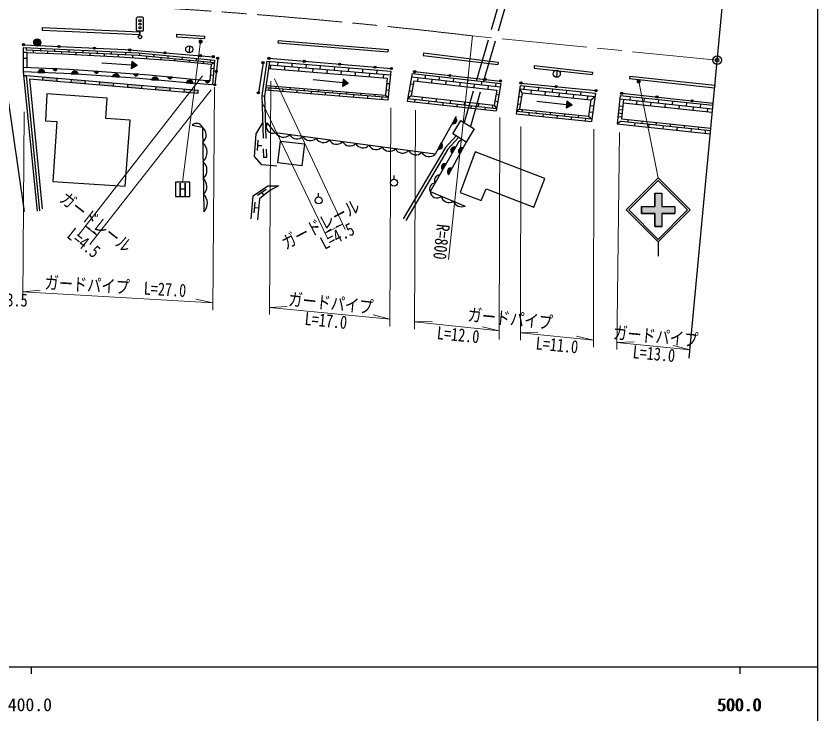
# Model space of a CAD drawing. Units: millimetres at full size, sheet at 1:1000; details may follow other scales. Extents: x 40000 to 680000, y 20000 to 380000.
# Drawn here: x 465888 to 579000, y 198357 to 296727 of the extents above; entities that cross this region are included whole.
import ezdxf
from ezdxf.enums import TextEntityAlignment as Align

# ---------------------------------------------------------------- set-up
doc = ezdxf.new("R2010")
doc.units = ezdxf.units.MM
doc.header["$LTSCALE"] = 1000
doc.header["$PDMODE"] = 32
doc.header["$PDSIZE"] = 500
doc.linetypes.add('CHAIN', pattern=[18.5, 12, -1.5, 3.5, -1.5])
doc.linetypes.add('DASHED', pattern=[7.5, 6, -1.5])
for name, color, linetype, lineweight in [('M-BGD', 7, 'Continuous', 25), ('M-BMK', 2, 'CHAIN', 13), ('M-BMK-OTRS', 5, 'Continuous', 25), ('M-BMK-SRVR', 3, 'Continuous', 25), ('M-STR-HTXT', 7, 'Continuous', 13), ('M-STR-STRC', 7, 'Continuous', 25), ('M-TTL-BAND', 7, 'Continuous', 25)]:
    doc.layers.add(name, color=color, linetype=linetype, lineweight=lineweight)
doc.layers.add('M-OTRS', color=6, linetype='Continuous')
doc.styles.add('ＭＳ ゴシック', font='')
doc.styles.get('ＭＳ ゴシック').set_extended_font_data('MS Gothic')

msp = doc.modelspace()

# ---------------------------------------------------------------- hatches: boundary and pattern name
at = {"layer": 'M-BGD'}
for points in [[(468897, 293500, -0.41421), (469376, 292980, -0.41421), (468855, 292501, -1)], [(466796, 292696, -0.41421), (466953, 292838, -0.41421), (467096, 292681, -1)], [(471790, 292453, -0.41421), (471947, 292595, -0.41421), (472090, 292438, -1)], [(476784, 292210, -0.41421), (476941, 292352, -0.41421), (477084, 292195, -1)], [(481777, 291952, -0.41421), (481939, 292089, -0.41421), (482076, 291928, -1)], [(486761, 291553, -0.41421), (486923, 291690, -0.41421), (487060, 291529, -1)], [(491745, 291153, -0.41421), (491907, 291291, -0.41421), (492044, 291130, -1)], [(493557, 291004, -0.41421), (493714, 291146, -0.41421), (493856, 290989, -1)], [(494180, 290789, -0.41421), (494337, 290932, -0.41421), (494479, 290774, -1)], [(501415, 290781, -0.41421), (501577, 290918, -0.41421), (501714, 290756, -1)], [(482145, 289303), (482975, 289751), (482208, 290301)], [(500575, 290160, -0.41421), (500732, 290302, -0.41421), (500875, 290145, -1)], [(506398, 290364, -0.41421), (506560, 290501, -0.41421), (506697, 290339, -1)], [(511380, 289947, -0.41421), (511542, 290084, -0.41421), (511679, 289922, -1)], [(516363, 289530, -0.41421), (516525, 289667, -0.41421), (516662, 289505, -1)], [(469959, 288747, 0.82183), (468969, 288791)], [(471084, 289332), (471709, 289301, -0.84072)], [(473676, 288579, -0.82183), (474665, 288521)], [(476915, 288970), (477539, 288926, -0.84072)], [(479482, 288186, -0.82183), (480470, 288119)], [(482490, 288580), (483114, 288536, -0.84072)], [(493982, 288914, -0.41421), (494139, 289057, -0.41421), (494281, 288900, -1)], [(518682, 289336, -0.41421), (518844, 289473, -0.41421), (518981, 289311, -1)], [(521957, 288905, -0.41421), (522122, 289038, -0.41421), (522255, 288873, -1)], [(526928, 288363, -0.41421), (527093, 288496, -0.41421), (527226, 288331, -1)], [(471660, 287968), (469668, 288138), (469634, 287739), (471627, 287570)], [(475646, 287629), (473653, 287799), (473619, 287400), (475612, 287231)], [(479632, 287290), (477639, 287460), (477605, 287061), (479598, 286892)], [(485001, 287757, -0.82183), (485988, 287667)], [(487295, 288168), (487917, 288107, -0.84072)], [(489880, 287313, -0.82183), (490867, 287227)], [(492579, 287617), (493205, 287617, -0.84072)], [(511913, 286814), (512757, 287234), (512010, 287810)], [(531898, 287821, -0.41421), (532064, 287954, -0.41421), (532196, 287788, -1)], [(534074, 287584, -0.41421), (534239, 287716, -0.41421), (534372, 287551, -1)], [(536955, 287298, -0.41421), (537119, 287432, -0.41421), (537254, 287268, -1)], [(483617, 286951), (481624, 287121), (481591, 286722), (483583, 286553)], [(487603, 286613), (485610, 286782), (485576, 286383), (487569, 286214)], [(491589, 286274), (489596, 286443), (489562, 286045), (491555, 285875)], [(493784, 287040, -0.41421), (493941, 287182, -0.41421), (494083, 287025, -1)], [(541930, 286798, -0.41421), (542094, 286933, -0.41421), (542229, 286768, -1)], [(547535, 286236, -0.41421), (547700, 286370, -0.41421), (547834, 286206, -1)], [(499921, 285913, -0.41421), (500078, 286056, -0.41421), (500221, 285899, -1)], [(551167, 285853, -0.41421), (551332, 285987, -0.41421), (551465, 285822, -1)], [(556139, 285325, -0.41421), (556304, 285458, -0.41421), (556437, 285293, -1)], [(543473, 283738), (544321, 284152), (543578, 284733)], [(561111, 284796, -0.41421), (561276, 284929, -0.41421), (561409, 284764, -1)], [(527875, 282417, -0.82183), (527391, 281552)], [(525875, 278844, -0.82183), (525391, 277980)], [(527382, 277386, -0.82183), (527873, 278246)], [(528481, 277300, -0.82183), (528954, 278170)], [(526044, 275043, -0.82183), (526535, 275904)], [(526909, 274411, -0.82183), (527382, 275281)]]:
    msp.add_hatch(color=256, dxfattribs=at).paths.add_polyline_path(points)
at = {"layer": 'M-STR-HTXT'}
for points in [[(492149, 293250, -1), (491710, 293011, -1)], [(553934, 287632, -1), (553495, 287393, -1)]]:
    msp.add_hatch(color=256, dxfattribs=at).paths.add_polyline_path(points)
at = {"layer": 'M-STR-STRC'}
msp.add_hatch(color=256, dxfattribs=at).paths.add_polyline_path([(555969, 268901), (555968, 267041), (556968, 267041), (556969, 268901), (558828, 268901), (558828, 269901), (556969, 269901), (556970, 271761), (555970, 271761), (555969, 269901), (554108, 269901), (554108, 268901)])

# ---------------------------------------------------------------- linework, layer by layer
at = {"layer": 'M-BGD', "linetype": 'DASHED'}
for p, q in [((534575, 300528), (529088, 281702)), ((535572, 300376), (529971, 281158)), ((500556, 285508), (500803, 276786)), ((500952, 285452), (501197, 276786)), ((501197, 276786), (500803, 276786))]:
    msp.add_line(p, q, dxfattribs=at)
at = {"layer": 'M-BGD'}
for p, q in [((469586, 295110), (469571, 294760)), ((469571, 294760), (483356, 294145)), ((469586, 295110), (483372, 294494)), ((483372, 294494), (483356, 294145)), ((488536, 294153), (488512, 293804)), ((488536, 294153), (492491, 293892)), ((488512, 293804), (492468, 293543)), ((492491, 293892), (492468, 293543)), ((502846, 293290), (502817, 292941)), ((502846, 293290), (518368, 292024)), ((467334, 292276), (467325, 291946)), ((468324, 291900), (468315, 291565)), ((469332, 292184), (469323, 291854)), ((471331, 292091), (471322, 291761)), ((473329, 291999), (473320, 291669)), ((475327, 291906), (475318, 291577)), ((490337, 292540), (490295, 291541)), ((502817, 292941), (518340, 291675)), ((518368, 292024), (518340, 291675)), ((467468, 291599), (466960, 291599)), ((467472, 290733), (466960, 290733)), ((470323, 291808), (470314, 291486)), ((472321, 291715), (472313, 291406)), ((474319, 291623), (474310, 291299)), ((476317, 291530), (476308, 291190)), ((477325, 291814), (477316, 291484)), ((478316, 291438), (478306, 291081)), ((479324, 291722), (479315, 291392)), ((480314, 291345), (480304, 290973)), ((481322, 291629), (481313, 291299)), ((482312, 291253), (482301, 290850)), ((483320, 291528), (483311, 291197)), ((484309, 291099), (484299, 290725)), ((485315, 291331), (485306, 291001)), ((486304, 290902), (486296, 290601)), ((487311, 291135), (487302, 290804)), ((488300, 290706), (488293, 290473)), ((489306, 290938), (489297, 290608)), ((491302, 290742), (491293, 290411)), ((494329, 290782), (493933, 287032)), ((501565, 290769), (518832, 289323)), ((523346, 291524), (523303, 291176)), ((523303, 291176), (533841, 289896)), ((523346, 291524), (533883, 290243)), ((482176, 289802), (477985, 290065)), ((482208, 290301), (482145, 289303)), ((482975, 289751), (482145, 289303)), ((482975, 289751), (482208, 290301)), ((490295, 290509), (490289, 290269)), ((492291, 290313), (492284, 290065)), ((493297, 290546), (493288, 290215)), ((493408, 289950), (493870, 290158)), ((500725, 290153), (500071, 285906)), ((501243, 290361), (500556, 285508)), ((501642, 290329), (500952, 285452)), ((501243, 290361), (518744, 288943)), ((501572, 289833), (518695, 288445)), ((501781, 289816), (501742, 289317)), ((502816, 290233), (502777, 289735)), ((503774, 289654), (503735, 289156)), ((504810, 290072), (504771, 289573)), ((506803, 289910), (506764, 289412)), ((508797, 289749), (508758, 289250)), ((510790, 289587), (510751, 289089)), ((533883, 290243), (533841, 289896)), ((538991, 289744), (538953, 289396)), ((538991, 289744), (547202, 288836)), ((468969, 288791), (469959, 288747)), ((471709, 289301), (471084, 289332)), ((473676, 288579), (474665, 288521)), ((477539, 288926), (476915, 288970)), ((483114, 288536), (482490, 288580)), ((493305, 288453), (493710, 288415)), ((493369, 289394), (493797, 289355)), ((501502, 289337), (518248, 287980)), ((505768, 289493), (505729, 288994)), ((507761, 289331), (507722, 288833)), ((509755, 289170), (509716, 288671)), ((511748, 289008), (511709, 288510)), ((512784, 289426), (512745, 288927)), ((513741, 288847), (513703, 288348)), ((514777, 289264), (514738, 288766)), ((515735, 288685), (515696, 288187)), ((516770, 289103), (516732, 288604)), ((517728, 288524), (517690, 288025)), ((521759, 288648), (521067, 284753)), ((521759, 288648), (534281, 287239)), ((522106, 288889), (534223, 287567)), ((523628, 288438), (523558, 287943)), ((538953, 289396), (547164, 288488)), ((542202, 289094), (542115, 288098)), ((547202, 288836), (547164, 288488)), ((467012, 288363), (467346, 288335)), ((469251, 269261), (467346, 288335)), ((467346, 288335), (491589, 286274)), ((467782, 287897), (491555, 285875)), ((467782, 287897), (469554, 269564)), ((469668, 288138), (469634, 287739)), ((471660, 287968), (471627, 287570)), ((473653, 287799), (473619, 287400)), ((475646, 287629), (475612, 287231)), ((477639, 287460), (477605, 287061)), ((479482, 288186), (480470, 288119)), ((485001, 287757), (485988, 287667)), ((487917, 288107), (487295, 288168)), ((489880, 287313), (490867, 287227)), ((493205, 287617), (492579, 287617)), ((511961, 287312), (507781, 287720)), ((512010, 287810), (511913, 286814)), ((512757, 287234), (512010, 287810)), ((518248, 287980), (518014, 285591)), ((521982, 287617), (521605, 285498)), ((521672, 288155), (534193, 286746)), ((521982, 287617), (533707, 286297)), ((522564, 288055), (522494, 287559)), ((524552, 287831), (524482, 287336)), ((525616, 288214), (525546, 287719)), ((526540, 287607), (526470, 287112)), ((527604, 287990), (527535, 287495)), ((528529, 287383), (528459, 286888)), ((529593, 287767), (529523, 287271)), ((531581, 287543), (531511, 287047)), ((533569, 287319), (533499, 286824)), ((552464, 288273), (552426, 287925)), ((552426, 287925), (564422, 286630)), ((552464, 288273), (564455, 286979)), ((479632, 287290), (479598, 286892)), ((481624, 287121), (481591, 286722)), ((483617, 286951), (483583, 286553)), ((485610, 286782), (485576, 286383)), ((487603, 286613), (487569, 286214)), ((489596, 286443), (489562, 286045)), ((491555, 285875), (491589, 286274)), ((518381, 285235), (501118, 286625)), ((501165, 286956), (518014, 285591)), ((501530, 286592), (501502, 286243)), ((502552, 286844), (502526, 286512)), ((503523, 286432), (503496, 286083)), ((504546, 286682), (504520, 286351)), ((505517, 286271), (505489, 285922)), ((506539, 286521), (506513, 286191)), ((508533, 286359), (508507, 286030)), ((510526, 286198), (510501, 285870)), ((512757, 287234), (511913, 286814)), ((518085, 286319), (518483, 286280)), ((518175, 287237), (518573, 287198)), ((521886, 287075), (521492, 287145)), ((530517, 287159), (530447, 286664)), ((532505, 286936), (532435, 286440)), ((533707, 286297), (533330, 284178)), ((534281, 287239), (533588, 283344)), ((537002, 286957), (536427, 282963)), ((536931, 286461), (547555, 285379)), ((537258, 285925), (536931, 286461)), ((537002, 286957), (547627, 285874)), ((537104, 287283), (547685, 286221)), ((537583, 286395), (537630, 286893)), ((538532, 285796), (538578, 286293)), ((539573, 286192), (539620, 286690)), ((541563, 285989), (541610, 286487)), ((543553, 285787), (543599, 286285)), ((564455, 286979), (564422, 286630)), ((500556, 285508), (500952, 285452)), ((507510, 286111), (507483, 285762)), ((509504, 285950), (509477, 285601)), ((511497, 285790), (511470, 285441)), ((512520, 286036), (512494, 285709)), ((513491, 285629), (513464, 285280)), ((514513, 285875), (514488, 285549)), ((515484, 285469), (515457, 285120)), ((516506, 285713), (516481, 285388)), ((517478, 285308), (517451, 284959)), ((518014, 285591), (518381, 285235)), ((521605, 285498), (521128, 285099)), ((521128, 285099), (533650, 283689)), ((521711, 286093), (521317, 286163)), ((521605, 285498), (533330, 284178)), ((523188, 285320), (523125, 284874)), ((525176, 285096), (525113, 284650)), ((533602, 285708), (533996, 285638)), ((537166, 285290), (536770, 285347)), ((537258, 285925), (536925, 283616)), ((537258, 285925), (546986, 284934)), ((540521, 285593), (540568, 286091)), ((542511, 285390), (542558, 285888)), ((544501, 285188), (544548, 285685)), ((545543, 285584), (545589, 286082)), ((546491, 284985), (546537, 285483)), ((546986, 284934), (547555, 285379)), ((547627, 285874), (547051, 281880)), ((551113, 285551), (550686, 281517)), ((551060, 285054), (564145, 283670)), ((551113, 285551), (564191, 284168)), ((551316, 285838), (564219, 284465)), ((552509, 284900), (552556, 285398)), ((554498, 284690), (554545, 285188)), ((521067, 284753), (533588, 283344)), ((522131, 284986), (522082, 284639)), ((524119, 284762), (524070, 284415)), ((526107, 284538), (526058, 284191)), ((527164, 284872), (527101, 284426)), ((528095, 284314), (528046, 283968)), ((529152, 284648), (529089, 284202)), ((530084, 284090), (530035, 283744)), ((531141, 284424), (531078, 283979)), ((533129, 284200), (533066, 283755)), ((533330, 284178), (533650, 283689)), ((533437, 284774), (533830, 284704)), ((537017, 284258), (536621, 284315)), ((543525, 284236), (539348, 284674)), ((543578, 284733), (543473, 283738)), ((544321, 284152), (543473, 283738)), ((544321, 284152), (543578, 284733)), ((546986, 284934), (546653, 282625)), ((546869, 284122), (547364, 284051)), ((550955, 284059), (551452, 284007)), ((551505, 284504), (551267, 282260)), ((551579, 284999), (551505, 284504)), ((551505, 284504), (564098, 283172)), ((553457, 284297), (553504, 284795)), ((555446, 284087), (555493, 284585)), ((556487, 284480), (556534, 284978)), ((557435, 283877), (557482, 284375)), ((558476, 284269), (558523, 284767)), ((559424, 283666), (559471, 284164)), ((560465, 284059), (560512, 284557)), ((561413, 283456), (561460, 283954)), ((562454, 283849), (562501, 284346)), ((532072, 283867), (532023, 283520)), ((536427, 282963), (547051, 281880)), ((536925, 283616), (536477, 283310)), ((536477, 283310), (547101, 282227)), ((536925, 283616), (546653, 282625)), ((537286, 283227), (537319, 283576)), ((538249, 282777), (538281, 283126)), ((539276, 283024), (539309, 283373)), ((540238, 282575), (540271, 282923)), ((541266, 282822), (541299, 283170)), ((543256, 282619), (543288, 282967)), ((546743, 283247), (547238, 283176)), ((550850, 283065), (551347, 283012)), ((550902, 283562), (551399, 283509)), ((563402, 283246), (563449, 283743)), ((527875, 282417), (527391, 281552)), ((542228, 282372), (542261, 282720)), ((544218, 282169), (544251, 282518)), ((545245, 282416), (545278, 282765)), ((546208, 281966), (546240, 282315)), ((546653, 282625), (547101, 282227)), ((551231, 281912), (550686, 281517)), ((550797, 282567), (551294, 282515)), ((551231, 281912), (563854, 280577)), ((551267, 282260), (563887, 280925)), ((552219, 281807), (552252, 282156)), ((553172, 281254), (553214, 281702)), ((554208, 281597), (554241, 281945)), ((556197, 281387), (556230, 281735)), ((550686, 281517), (563812, 280129)), ((555161, 281044), (555203, 281492)), ((557150, 280833), (557192, 281281)), ((558186, 281176), (558219, 281525)), ((559139, 280623), (559181, 281071)), ((560175, 280966), (560208, 281314)), ((561128, 280413), (561170, 280861)), ((562164, 280756), (562197, 281104)), ((563117, 280202), (563159, 280650)), ((500009, 279249), (499904, 277753)), ((499957, 278501), (500555, 278459)), ((525875, 278844), (525391, 277980)), ((529383, 278957), (526846, 274297)), ((527382, 277386), (527873, 278246)), ((528481, 277300), (528954, 278170)), ((526044, 275043), (526535, 275904)), ((526909, 274411), (527382, 275281)), ((519201, 273741), (519201, 274241)), ((501170, 272263), (499925, 271426)), ((500547, 271844), (500825, 271431)), ((508574, 271244), (508574, 271744)), ((499566, 270487), (499426, 268993)), ((499496, 269740), (500093, 269684))]:
    msp.add_line(p, q, dxfattribs=at)
for points in [[(461144, 292411), (464721, 292199), (464446, 291580), (464305, 290802), (464181, 289879), (464127, 289223), (464188, 288485), (464625, 285803), (467023, 269160)], [(466946, 292688), (481287, 291991), (493707, 290996)], [(468922, 269228), (466960, 288880), (466960, 292294), (483148, 291545), (493900, 290486)], [(467325, 291946), (483124, 291215), (493870, 290158)], [(467478, 289510), (467468, 291599), (472386, 291403), (480493, 290962), (488209, 290481), (493408, 289950), (493245, 287583)], [(493900, 290486), (493581, 287010), (489978, 287302), (482737, 287963), (473757, 288579), (466960, 288880)], [(466960, 289536), (473314, 289222), (484661, 288428), (493245, 287583)], [(518744, 288943), (518347, 284887), (501069, 286278)], [(502658, 275588), (500558, 275738), (499545, 276919), (499770, 280125), (500745, 281755)], [(527957, 282564), (524985, 277254), (502509, 280273), (501297, 281655)], [(490740, 281327), (492167, 281056), (492380, 269147)], [(527952, 279838), (526460, 278220), (520506, 268125)], [(528299, 279624), (526783, 277980), (520851, 267922)], [(528747, 279349), (528280, 278960), (524299, 271987), (529222, 269933)], [(499044, 268134), (499350, 271401), (501409, 272785), (502927, 272785), (501692, 272124), (500247, 270970), (499967, 268000)]]:
    msp.add_lwpolyline(points, dxfattribs=at)
for points in [[(470233, 285747), (470025, 281941), (471632, 281853), (471076, 273405), (481275, 272733), (481964, 282036), (478542, 282289), (478752, 285134)], [(528625, 281987), (530527, 280815), (529383, 278957), (527480, 280129)], [(503211, 279111), (506555, 278702), (506177, 275613), (502833, 276021)], [(530667, 277572), (528540, 271846), (531494, 270749), (532177, 272360), (538901, 269774), (540455, 273814)]]:
    msp.add_lwpolyline(points, close=True, dxfattribs=at)
for centre, radius in [((468876, 293001), 500), ((466946, 292688), 150), ((471940, 292445), 150), ((476934, 292203), 150), ((481927, 291940), 150), ((490316, 292041), 500), ((486911, 291541), 150), ((491895, 291141), 150), ((493707, 290996), 150), ((494329, 290782), 150), ((501565, 290769), 150), ((500725, 290153), 150), ((506547, 290352), 150), ((511530, 289935), 150), ((516512, 289517), 150), ((494131, 288907), 150), ((518832, 289323), 150), ((522106, 288889), 150), ((527077, 288347), 150), ((542159, 288596), 500), ((532047, 287805), 150), ((534223, 287567), 150), ((537104, 287283), 150), ((493933, 287032), 150), ((542079, 286783), 150), ((547685, 286221), 150), ((500071, 285906), 150), ((551316, 285838), 150), ((556288, 285309), 150), ((561260, 284780), 150), ((519201, 273241), 500), ((508574, 270744), 500)]:
    msp.add_circle(centre, radius, dxfattribs=at)
for centre, radius, start, end in [((469459, 288671), 505, 8.62981, 166.288), ((471399, 289371), 318, 187.06581, 347.28354), ((474165, 288453), 505, 7.81522, 165.47341), ((477231, 289003), 318, 185.8852, 346.10293), ((479969, 288055), 505, 7.25219, 164.91038), ((482806, 288612), 318, 185.8852, 346.10293), ((485486, 287614), 505, 5.95254, 163.61073), ((487611, 288192), 318, 184.26877, 344.4865), ((490365, 287173), 505, 6.2237, 163.88189), ((492892, 287672), 318, 189.89113, 350.10887), ((502154, 281184), 978, 151.20903, 291.32009), ((527548, 282032), 505, 251.92886, 49.58705), ((491370, 280751), 854, 20.92607, 137.57614), ((491362, 279966), 1355, 308.50994, 53.5374), ((503612, 280971), 1305, 212.35607, 312.34714), ((505518, 280593), 1183, 209.73311, 314.9701), ((507381, 280343), 1183, 209.73311, 314.9701), ((509244, 280093), 1183, 209.73311, 314.9701), ((491034, 277546), 1795, 312.78153, 49.26581), ((511107, 279843), 1183, 209.73311, 314.9701), ((512970, 279593), 1183, 209.73311, 314.9701), ((514833, 279342), 1183, 209.73311, 314.9701), ((516697, 279092), 1183, 209.73311, 314.9701), ((518560, 278842), 1183, 209.73311, 314.9701), ((525548, 278460), 505, 251.92886, 49.58705), ((527712, 277768), 505, 71.44975, 229.10794), ((520423, 278592), 1183, 209.73311, 314.9701), ((522286, 278342), 1183, 209.73311, 314.9701), ((524149, 278091), 1183, 209.73311, 314.9701), ((528804, 277688), 505, 72.61279, 230.27098), ((491199, 274997), 1621, 312.61738, 49.42996), ((526375, 275425), 505, 71.44975, 229.10794), ((527231, 274800), 505, 72.61279, 230.27098), ((491374, 272701), 1438, 311.97657, 50.07077), ((525699, 273527), 800, 94.61607, 205.94162), ((525030, 272359), 820, 93.56695, 206.99074), ((491129, 270367), 1747, 315.6986, 46.34874), ((525253, 272040), 955, 183.21434, 311.49855), ((526942, 271520), 1075, 190.43011, 304.28278), ((528743, 271141), 1300, 203.08881, 291.62408)]:
    msp.add_arc(centre, radius, start, end, dxfattribs=at)
at = {"layer": 'M-BMK'}
msp.add_line((564787, 290520), (530263, 293934), dxfattribs=at)
msp.add_arc((436581, -500562), 800000, 83.27508, 93.85895, dxfattribs=at)
at = {"layer": 'M-BMK-OTRS'}
msp.add_line((560845, 248487), (570094, 347105), dxfattribs=at)
at = {"layer": 'M-BMK-SRVR'}
msp.add_circle((564787, 290520), 600, dxfattribs=at)
at = {"layer": 'M-OTRS'}
msp.add_point((564787, 290520), dxfattribs=at)
at = {"layer": 'M-STR-HTXT'}
for p, q in [((491929, 293130), (489387, 273297)), ((526866, 262413), (530263, 293934)), ((492178, 288313), (474662, 265817)), ((501825, 287527), (501654, 254640)), ((502349, 287888), (512325, 266651)), ((553714, 287512), (556468, 273901)), ((493422, 286304), (476308, 264536)), ((493882, 286721), (493628, 255288)), ((500580, 284650), (509809, 265442)), ((467048, 283204), (466839, 256834)), ((518765, 283773), (518629, 252984)), ((522240, 283445), (522104, 252598)), ((534117, 282417), (534050, 251145)), ((537105, 281167), (537040, 251059)), ((547384, 280761), (547319, 250042)), ((550993, 280307), (550621, 249716)), ((475663, 267103), (477309, 265809)), ((475663, 267103), (476300, 266733)), ((509489, 266110), (511968, 267410)), ((511968, 267410), (511043, 267079)), ((477309, 265809), (476799, 266341)), ((509489, 266110), (510286, 266682)), ((466847, 257834), (469291, 258075)), ((466847, 257834), (493636, 256291)), ((493636, 256291), (491237, 256812)), ((501659, 255643), (504111, 255772)), ((501659, 255643), (518633, 253990)), ((518633, 253990), (516253, 254590)), ((522109, 253604), (524563, 253667)), ((534053, 252359), (522109, 253604)), ((534053, 252359), (531667, 252938)), ((537042, 252064), (539495, 252164)), ((547321, 251047), (537042, 252064)), ((547321, 251047), (544935, 251626)), ((550633, 250720), (553086, 250820)), ((560958, 249696), (550633, 250720)), ((560958, 249696), (558572, 250275))]:
    msp.add_line(p, q, dxfattribs=at)
for centre in [(491929, 293130), (553714, 287512)]:
    msp.add_circle(centre, 250, dxfattribs=at)
at = {"layer": 'M-STR-STRC'}
for p, q in [((482864, 294728), (482864, 296428)), ((483714, 296578), (483014, 296578)), ((483864, 294728), (483864, 296428)), ((483714, 294578), (483014, 294578)), ((483364, 294028), (483364, 294578)), ((551968, 269401), (556468, 273901)), ((560968, 269401), (556468, 273901)), ((552322, 269401), (556468, 273547)), ((560615, 269401), (556468, 273547)), ((555970, 271761), (555969, 269901)), ((555970, 271761), (556970, 271761)), ((556970, 271761), (556969, 269901)), ((551968, 269401), (556468, 264900)), ((552322, 269401), (556468, 265254)), ((554108, 269901), (555969, 269901)), ((554108, 269901), (554108, 268901)), ((556468, 265254), (560615, 269401)), ((556468, 264901), (560968, 269401)), ((556969, 269901), (558828, 269901)), ((558828, 269901), (558828, 268901)), ((554108, 268901), (555969, 268901)), ((555969, 268901), (555968, 267041)), ((556969, 268901), (556968, 267041)), ((556969, 268901), (558828, 268901)), ((555968, 267041), (556968, 267041)), ((556468, 264901), (556468, 262901))]:
    msp.add_line(p, q, dxfattribs=at)
for points in [[(488387, 271297), (490387, 271297), (490387, 273297), (488387, 273297)], [(554108, 269901), (555969, 269901), (555970, 271761), (556970, 271761), (556969, 269901), (558828, 269901), (558828, 268901), (556969, 268901), (556968, 267041), (555968, 267041), (555969, 268901), (554108, 268901)]]:
    msp.add_lwpolyline(points, close=True, dxfattribs=at)
for centre, radius in [((483364, 296078), 150), ((483364, 295578), 150), ((483364, 295078), 150), ((483364, 293778), 250)]:
    msp.add_circle(centre, radius, dxfattribs=at)
for centre, start, end in [((483014, 296428), 90, 180), ((483714, 296428), 360, 90), ((483014, 294728), 180, 270), ((483714, 294728), 270, 360)]:
    msp.add_arc(centre, 150, start, end, dxfattribs=at)
at = {"layer": 'M-TTL-BAND'}
for p, q in [((579000, 20000), (579000, 370000)), ((40000, 205000), (579000, 205000)), ((468000, 205000), (468000, 204000)), ((568000, 205000), (568000, 204000))]:
    msp.add_line(p, q, dxfattribs=at)

# ---------------------------------------------------------------- texts
at = {"layer": 'M-STR-HTXT', "style": 'ＭＳ ゴシック', "width": 0.8}
for s, rotation, p in [('ガードレール', 321.826, (476272, 266536)), ('ガードレール', 27.673, (509512, 266064)), ('ガードパイプ\u3000L=27.0', 356.688, (479825, 257154)), ('ガードパイプ', 354.364, (510146, 254813)), ('ガードパイプ', 354.352, (535441, 252621)), ('ガードパイプ', 354.642, (555979, 250134))]:
    msp.add_text(s, height=1833, rotation=rotation, dxfattribs=at).set_placement(p, align=Align.BOTTOM_CENTER)
for s, rotation, p in [('L=4.5', 27.673, (510770, 266539)), ('L=4.5', 321.826, (476023, 265494)), ('L=3.5', 359.235, (465043, 257645)), ('L=17.0', 354.364, (509699, 254729)), ('L=12.0', 354.352, (528353, 252727)), ('L=11.0', 354.352, (542288, 251285)), ('L=13.0', 354.642, (555957, 250049))]:
    msp.add_text(s, height=1833, rotation=rotation, dxfattribs=at).set_placement(p, align=Align.TOP_CENTER)
msp.add_text('R=800', height=1833, rotation=263.849, dxfattribs=at).set_placement((526554, 262320), align=Align.TOP_RIGHT)
at = {"layer": 'M-STR-STRC', "style": 'ＭＳ ゴシック'}
msp.add_text('H', height=1833, dxfattribs=at).set_placement((489387, 272297), align=Align.MIDDLE_CENTER)
at = {"layer": 'M-TTL-BAND', "style": 'ＭＳ ゴシック'}
for s, p in [('400.0', (467844, 198195)), ('500.0', (567844, 198195)), ('500.0', (568000, 198195))]:
    msp.add_text(s, height=1833, dxfattribs=at).set_placement(p, align=Align.BOTTOM_CENTER)

doc.saveas('drawing.dxf')
